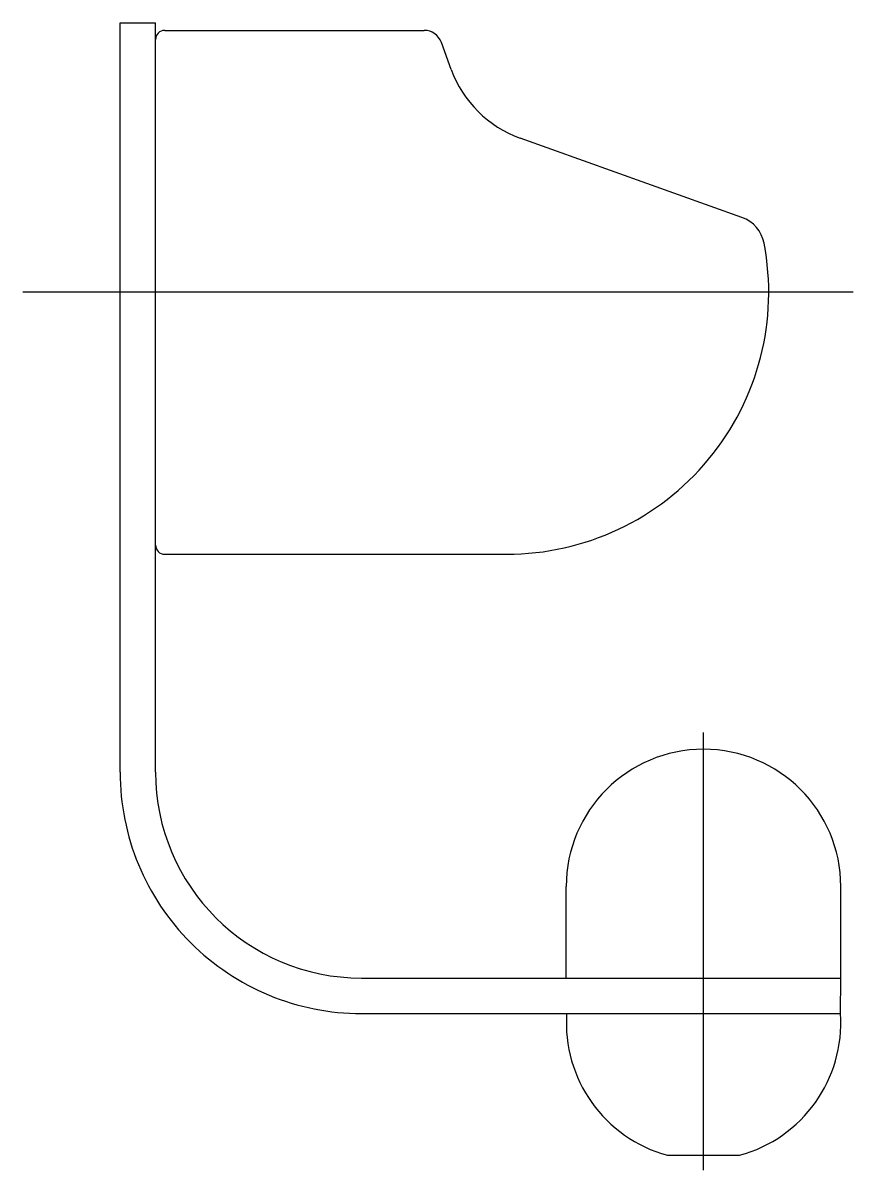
# Model space of a CAD drawing. Extents: x -542.672 to -542.599, y 0.382 to 0.483.
import ezdxf

# ---------------------------------------------------------------- set-up
doc = ezdxf.new("R2010")
doc.units = 0
doc.header["$LTSCALE"] = 0.2
doc.header["$MEASUREMENT"] = 0
doc.linetypes.add('AXES', pattern=[0.54, 0.3, -0.08, 0.08, -0.08])
doc.linetypes.add('CONTINU', pattern=[0])
doc.layers.get('0').update_dxf_attribs({"linetype": 'CONTINUOUS'})
doc.layers.add('DECA_EIXOS', color=5, linetype='AXES')

msp = doc.modelspace()

# ---------------------------------------------------------------- linework, layer by layer
at = {"linetype": 'CONTINU'}
for points in [[(-542.66365, 0.41675), (-542.66365, 0.4826)], [(-542.66365, 0.4826), (-542.66054, 0.4826)], [(-542.66054, 0.41675), (-542.66054, 0.4826)], [(-542.65973, 0.48195), (-542.63693, 0.48195)], [(-542.63455, 0.47851), (-542.63542, 0.48089)], [(-542.60901, 0.46551), (-542.62849, 0.47248)], [(-542.65973, 0.43591), (-542.62967, 0.43591)], [(-542.62445, 0.39866), (-542.62445, 0.4067)], [(-542.60032, 0.39866), (-542.60032, 0.4067)], [(-542.64244, 0.39866), (-542.61238, 0.39866)], [(-542.62445, 0.39866), (-542.61238, 0.39866)], [(-542.61238, 0.39866), (-542.60032, 0.39866)], [(-542.60035, 0.39554), (-542.60032, 0.39866)], [(-542.64244, 0.39554), (-542.60035, 0.39554)], [(-542.61555, 0.38308), (-542.60922, 0.38308)]]:
    msp.add_lwpolyline(points, dxfattribs=at)
for points in [[(-542.65973, 0.48195, 0.414211), (-542.66054, 0.48114)], [(-542.63542, 0.48089, 0.315297), (-542.63693, 0.48195)], [(-542.63455, 0.47851, 0.223162), (-542.62849, 0.47248)], [(-542.60706, 0.46324, 0.265739), (-542.60901, 0.46551)], [(-542.62967, 0.43591, 0.470605), (-542.60706, 0.46324)], [(-542.66054, 0.43671, 0.414214), (-542.65973, 0.43591)], [(-542.60032, 0.4067, 0.999999), (-542.62445, 0.4067)], [(-542.66365, 0.41675, 0.414214), (-542.64244, 0.39554)], [(-542.66054, 0.41675, 0.414213), (-542.64244, 0.39866)], [(-542.62441, 0.39554, 0.35746), (-542.61555, 0.38308)], [(-542.60922, 0.38308, 0.357459), (-542.60035, 0.39554)]]:
    msp.add_lwpolyline(points, format="xyb", dxfattribs=at)
at = {"layer": 'DECA_EIXOS'}
for points in [[(-542.67219, 0.45898), (-542.59924, 0.45898)], [(-542.61238, 0.38178), (-542.61238, 0.42023)]]:
    msp.add_lwpolyline(points, dxfattribs=at)

doc.saveas('drawing.dxf')
